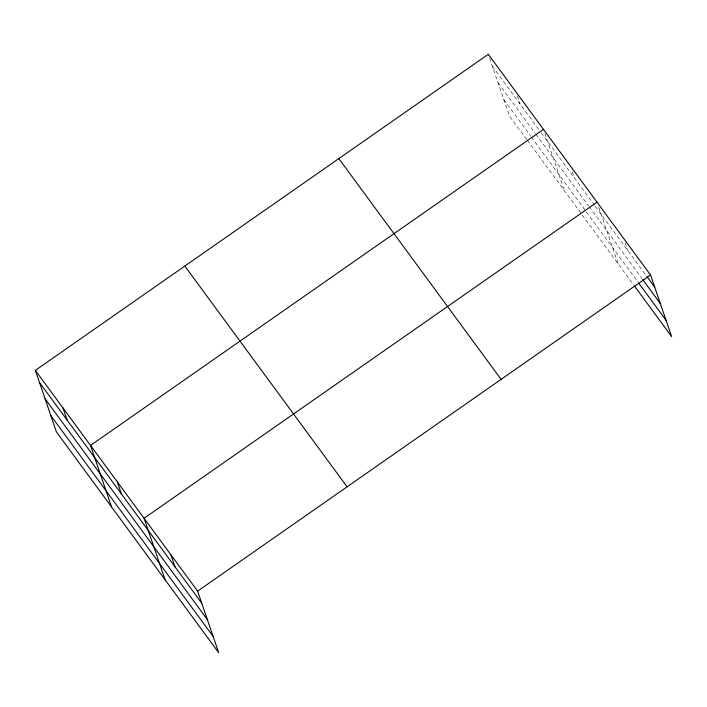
<?xml version="1.0" encoding="UTF-8"?>
<svg xmlns="http://www.w3.org/2000/svg" width="707" height="707" viewBox="0 0 707 707"><rect width="100%" height="100%" fill="white"/><g stroke="black" fill="none" stroke-linecap="round" stroke-linejoin="round"><path stroke-width="0.53" stroke-dasharray="3.54 2.65" d="M492.452 66.431L540.572 131.891M541.208 132.757L594.64 205.454M595.294 206.338L646.233 275.642M498.037 82.746L535.243 133.367M535.888 134.233L588.471 205.781M589.125 206.665L642.027 278.629M503.791 99.554L530.736 136.212M531.381 137.078L639.287 283.887M526.697 139.429L509.376 115.868L488.643 55.305M527.342 140.304L581.534 214.027M582.179 214.91L633.772 285.098M625.182 242.669L627.949 250.764M598.749 207.257L618.104 263.773M572.325 171.845L574.402 177.917M544.858 133.393L564.548 190.925M517.268 95.869L520.043 103.956"/><path stroke-width="1.06" d="M35.35 370.371L197.624 591.132L218.702 652.711L56.436 431.95L35.35 370.371L488.298 54.289L650.564 275.05L671.65 336.629L634.426 285.99M543.471 129.354L90.523 445.428L111.6 507.007M597.017 202.202L144.069 518.284L165.155 579.855M197.624 591.132L650.564 275.05M646.887 276.525L654.726 287.192M642.681 279.512L660.311 303.506M639.287 283.887L666.065 320.315M338.821 158.598L501.095 379.359M184.819 266.062L347.093 486.823M39.504 382.505L201.778 603.265M45.089 398.828L207.363 619.588M50.842 415.636L213.116 636.397M170.847 554.703L175 566.846M117.3 481.856L121.454 493.99M62.932 407.904L67.094 420.038"/></g></svg>
